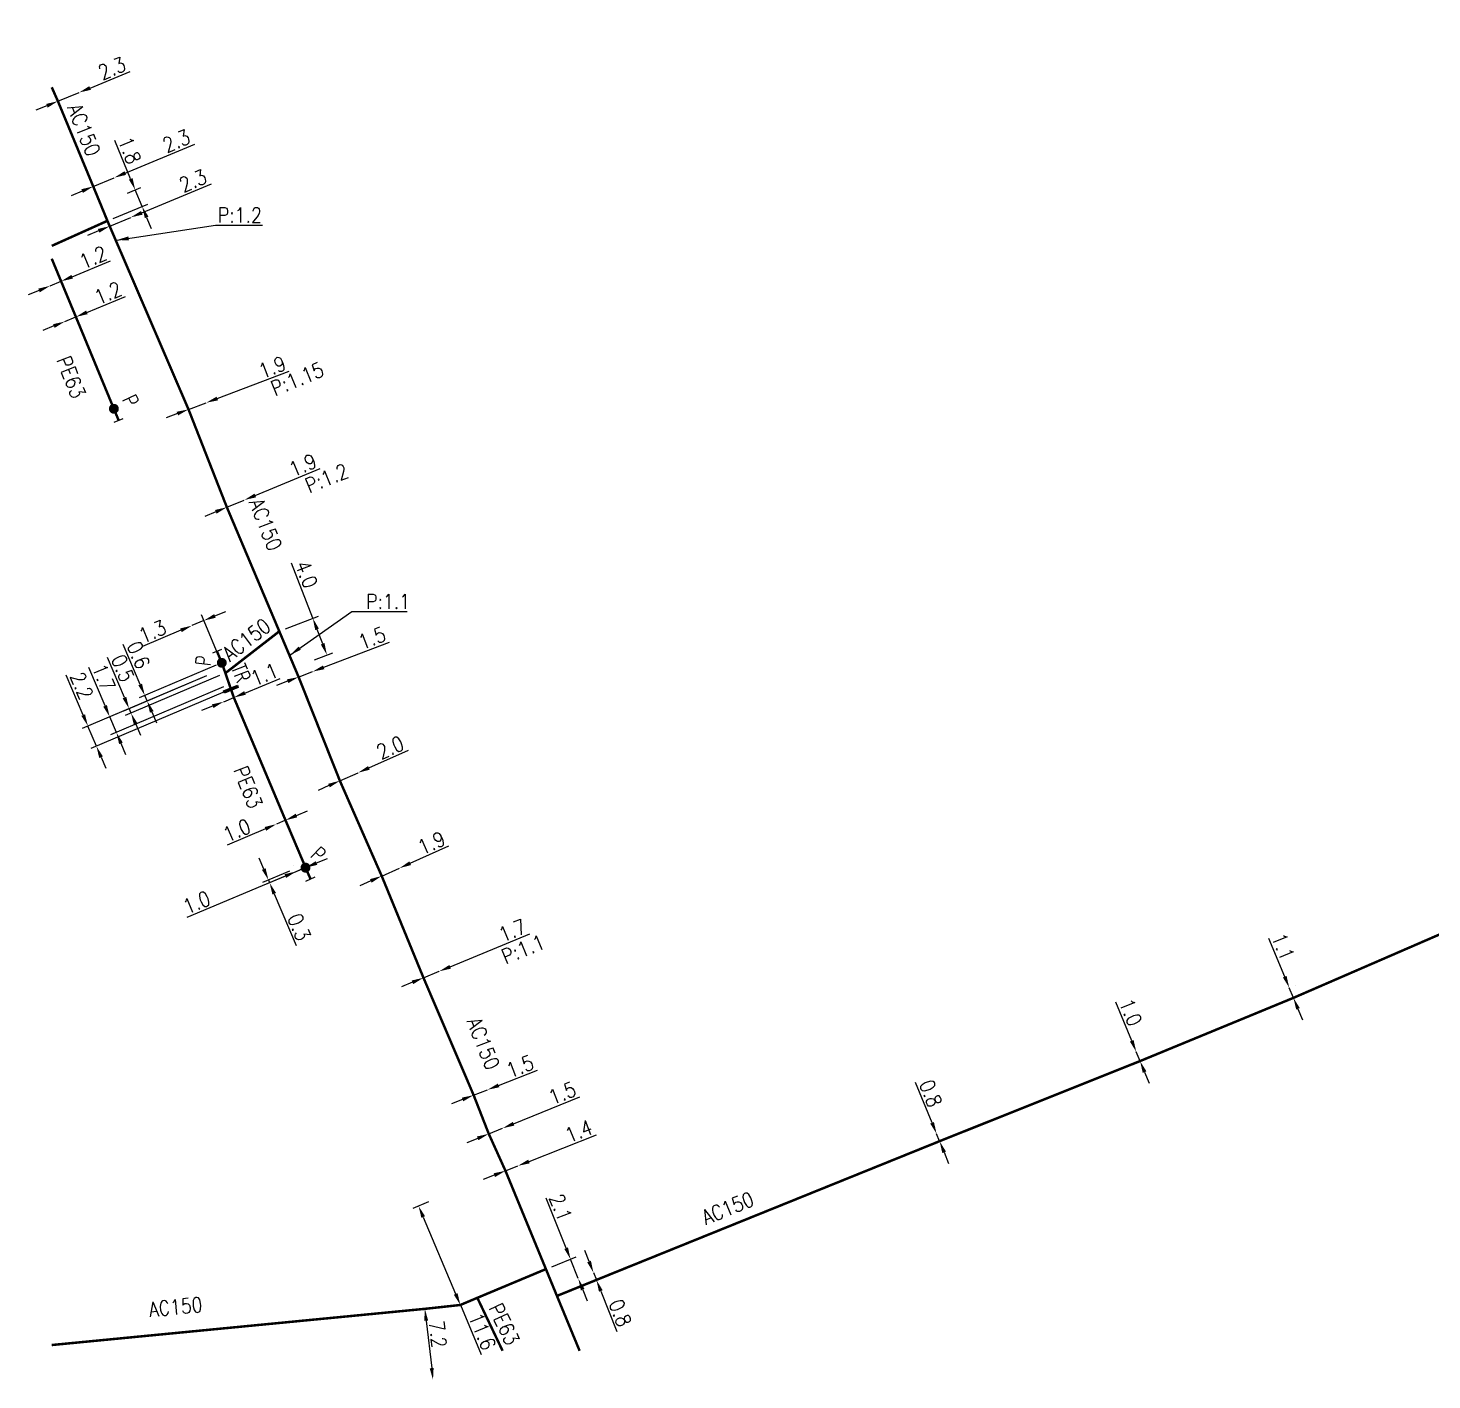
# Model space of a CAD drawing. Header units: millimetres. Extents: x 150998 to 151977, y 126997 to 128005.
# Drawn here: x 150997.6 to 151138.9, y 126997.1 to 127133.1 of the extents above; entities that cross this region are included whole.
import ezdxf
from ezdxf.enums import TextEntityAlignment as Align

# ---------------------------------------------------------------- set-up
doc = ezdxf.new("R2010")
doc.units = ezdxf.units.MM
doc.header["$PDMODE"] = 34
doc.linetypes.add('L_100_AP', pattern=[14, 10, -1.5, 1, -1.5])
doc.linetypes.add('L_100_PE', pattern=[14, 10, -1.5, 1, -1.5])
doc.layers.get('0').update_dxf_attribs({"linetype": 'CONTINUOUS'})
doc.layers.get('DEFPOINTS').update_dxf_attribs({"linetype": 'CONTINUOUS'})
for name, color, linetype in [('L_140', 3, 'CONTINUOUS'), ('L_300', 7, 'CONTINUOUS'), ('L_340', 7, 'CONTINUOUS')]:
    doc.layers.add(name, color=color, linetype=linetype)
doc.styles.add('G_ROMANS', font='ROMANS.SHX', dxfattribs={"width": 0.75})
doc.styles.get("Standard").update_dxf_attribs({"font": 'romans.shx', "width": 0.85})
doc.dimstyles.get("Standard").update_dxf_attribs({"dimtxt": 1.5, "dimasz": 1.2, "dimexe": 0.625, "dimexo": 0.625, "dimgap": 0.25, "dimtad": 1, "dimdec": 1, "dimzin": 0, "dimdsep": 46, "dimtxsty": 'Standard', "dimcen": -0.5, "dimadec": 0, "dimazin": 0, "dimtfac": 1, "dimtdec": 1, "dimtmove": 0, "dimatfit": 3, "dimfxl": 0, "dimtolj": 1, "dimtzin": 0, "dimarcsym": 0})

# ---------------------------------------------------------------- blocks, each defined once
blk = doc.blocks.new('*D253')
at = {"layer": 'DEFPOINTS', "color": 0, "linetype": 'Continuous', "transparency": 16777216}
for p in [(151037.54, 127004.22), (151038.36, 126997.07), (151038.36, 126997.07)]:
    blk.add_point(p, dxfattribs=at)
at = {"layer": 'L_140', "color": 0, "linetype": 'Continuous', "lineweight": -2, "transparency": 16777216}
blk.add_line((151037.67, 127003.03), (151038.23, 126998.26), dxfattribs=at)
at = {"layer": 'L_140', "color": 0, "linetype": 'Continuous', "transparency": 16777216}
for points in [[(151037.87, 127003.05), (151037.48, 127003.01), (151037.54, 127004.22)], [(151038.42, 126998.28), (151038.03, 126998.24), (151038.36, 126997.07)]]:
    blk.add_solid(points, dxfattribs=at)
at = {"layer": 'L_140', "color": 0, "linetype": 'Continuous', "transparency": 16777216, "insert": (151038.84, 127001.67), "char_height": 1.5, "attachment_point": 5, "rotation": 276.5904}
blk.add_mtext('\\A1;7.2', dxfattribs=at)
blk = doc.blocks.new('*D254')
at = {"layer": 'DEFPOINTS', "color": 0, "linetype": 'Continuous', "transparency": 16777216}
for p in [(151036.91, 127014.56), (151038.49, 127015.23), (151041.11, 127004.61)]:
    blk.add_point(p, dxfattribs=at)
at = {"layer": 'L_140', "color": 0, "linetype": 'Continuous', "lineweight": -2, "transparency": 16777216}
for p, q in [((151037.92, 127014.99), (151036.33, 127014.32)), ((151037.38, 127013.46), (151040.64, 127005.72)), ((151041.11, 127004.61), (151043.21, 126999.63))]:
    blk.add_line(p, q, dxfattribs=at)
at = {"layer": 'L_140', "color": 0, "linetype": 'Continuous', "transparency": 16777216}
for points in [[(151037.56, 127013.54), (151037.19, 127013.38), (151036.91, 127014.56)], [(151040.83, 127005.8), (151040.46, 127005.64), (151041.11, 127004.61)]]:
    blk.add_solid(points, dxfattribs=at)
at = {"layer": 'L_140', "color": 0, "linetype": 'Continuous', "transparency": 16777216, "insert": (151043.31, 127001.96), "char_height": 1.5, "attachment_point": 5, "rotation": 292.8712}
blk.add_mtext('\\A1;11.6', dxfattribs=at)
blk = doc.blocks.new('*D255')
at = {"layer": 'DEFPOINTS', "color": 0, "linetype": 'Continuous', "transparency": 16777216}
for p in [(151049.72, 127008.22), (151052.98, 127007.26), (151052.98, 127007.26)]:
    blk.add_point(p, dxfattribs=at)
at = {"layer": 'L_140', "color": 0, "linetype": 'Continuous', "lineweight": -2, "transparency": 16777216}
for p, q in [((151051.76, 127010.33), (151049.75, 127015.36)), ((151050.3, 127008.46), (151052.78, 127009.44)), ((151052.98, 127007.26), (151052.2, 127009.21)), ((151053.42, 127006.15), (151053.87, 127005.03))]:
    blk.add_line(p, q, dxfattribs=at)
at = {"layer": 'L_140', "color": 0, "linetype": 'Continuous', "transparency": 16777216}
for points in [[(151051.94, 127010.4), (151051.57, 127010.25), (151052.2, 127009.21)], [(151053.61, 127006.22), (151053.24, 127006.07), (151052.98, 127007.26)]]:
    blk.add_solid(points, dxfattribs=at)
at = {"layer": 'L_140', "color": 0, "linetype": 'Continuous', "transparency": 16777216, "insert": (151051.2, 127014.43), "char_height": 1.5, "attachment_point": 5, "rotation": 291.7204}
blk.add_mtext('\\A1;2.1', dxfattribs=at)
blk = doc.blocks.new('*D256')
at = {"layer": 'DEFPOINTS', "color": 0, "linetype": 'Continuous', "transparency": 16777216}
for p in [(151054.5, 127007.87), (151054.5, 127007.87), (151054.8, 127007.13)]:
    blk.add_point(p, dxfattribs=at)
at = {"layer": 'L_140', "color": 0, "linetype": 'Continuous', "lineweight": -2, "transparency": 16777216}
for p, q in [((151054.06, 127008.99), (151053.62, 127010.1)), ((151054.5, 127007.87), (151054.8, 127007.13)), ((151055.24, 127006.01), (151056.86, 127001.95))]:
    blk.add_line(p, q, dxfattribs=at)
at = {"layer": 'L_140', "color": 0, "linetype": 'Continuous', "transparency": 16777216}
for points in [[(151054.25, 127009.06), (151053.87, 127008.91), (151054.5, 127007.87)], [(151055.43, 127006.09), (151055.06, 127005.94), (151054.8, 127007.13)]]:
    blk.add_solid(points, dxfattribs=at)
at = {"layer": 'L_140', "color": 0, "linetype": 'Continuous', "transparency": 16777216, "insert": (151057.2, 127003.8), "char_height": 1.5, "attachment_point": 5, "rotation": 291.7204}
blk.add_mtext('\\A1;0.8', dxfattribs=at)
blk = doc.blocks.new('*D257')
at = {"layer": 'DEFPOINTS', "color": 0, "linetype": 'Continuous', "transparency": 16777216}
for p in [(151089.03, 127021.83), (151089.03, 127021.83), (151089.33, 127021.09)]:
    blk.add_point(p, dxfattribs=at)
at = {"layer": 'L_140', "color": 0, "linetype": 'Continuous', "lineweight": -2, "transparency": 16777216}
for p, q in [((151088.58, 127022.94), (151086.92, 127026.98)), ((151089.33, 127021.09), (151089.03, 127021.83)), ((151089.79, 127019.97), (151090.24, 127018.86))]:
    blk.add_line(p, q, dxfattribs=at)
at = {"layer": 'L_140', "color": 0, "linetype": 'Continuous', "transparency": 16777216}
for points in [[(151088.76, 127023.01), (151088.39, 127022.86), (151089.03, 127021.83)], [(151089.97, 127020.05), (151089.6, 127019.9), (151089.33, 127021.09)]]:
    blk.add_solid(points, dxfattribs=at)
at = {"layer": 'L_140', "color": 0, "linetype": 'Continuous', "transparency": 16777216, "insert": (151088.44, 127025.89), "char_height": 1.5, "attachment_point": 5, "rotation": 292.2861}
blk.add_mtext('\\A1;0.8', dxfattribs=at)
blk = doc.blocks.new('*D258')
at = {"layer": 'DEFPOINTS', "color": 0, "linetype": 'Continuous', "transparency": 16777216}
for p in [(151109.12, 127030.07), (151109.12, 127030.07), (151109.5, 127029.15)]:
    blk.add_point(p, dxfattribs=at)
at = {"layer": 'L_140', "color": 0, "linetype": 'Continuous', "lineweight": -2, "transparency": 16777216}
for p, q in [((151108.66, 127031.18), (151107.07, 127035.06)), ((151109.5, 127029.15), (151109.12, 127030.07)), ((151109.96, 127028.04), (151110.41, 127026.93))]:
    blk.add_line(p, q, dxfattribs=at)
at = {"layer": 'L_140', "color": 0, "linetype": 'Continuous', "transparency": 16777216}
for points in [[(151108.85, 127031.26), (151108.48, 127031.11), (151109.12, 127030.07)], [(151110.14, 127028.12), (151109.77, 127027.96), (151109.5, 127029.15)]]:
    blk.add_solid(points, dxfattribs=at)
at = {"layer": 'L_140', "color": 0, "linetype": 'Continuous', "transparency": 16777216, "insert": (151108.56, 127034.06), "char_height": 1.5, "attachment_point": 5, "rotation": 292.3796}
blk.add_mtext('\\A1;1.0', dxfattribs=at)
blk = doc.blocks.new('*D259')
at = {"layer": 'DEFPOINTS', "color": 0, "linetype": 'Continuous', "transparency": 16777216}
for p in [(151124.51, 127036.53), (151124.51, 127036.53), (151124.93, 127035.51)]:
    blk.add_point(p, dxfattribs=at)
at = {"layer": 'L_140', "color": 0, "linetype": 'Continuous', "lineweight": -2, "transparency": 16777216}
for p, q in [((151124.05, 127037.64), (151122.46, 127041.48)), ((151124.93, 127035.51), (151124.51, 127036.53)), ((151125.09, 127036.77), (151125.09, 127036.77)), ((151125.51, 127035.75), (151125.51, 127035.75)), ((151125.39, 127034.4), (151125.85, 127033.29))]:
    blk.add_line(p, q, dxfattribs=at)
at = {"layer": 'L_140', "color": 0, "linetype": 'Continuous', "transparency": 16777216}
for points in [[(151124.24, 127037.71), (151123.87, 127037.56), (151124.51, 127036.53)], [(151125.57, 127034.48), (151125.21, 127034.33), (151124.93, 127035.51)]]:
    blk.add_solid(points, dxfattribs=at)
at = {"layer": 'L_140', "color": 0, "linetype": 'Continuous', "transparency": 16777216, "insert": (151123.89, 127040.65), "char_height": 1.5, "attachment_point": 5, "rotation": 292.4878}
blk.add_mtext('\\A1;1.1', dxfattribs=at)
blk = doc.blocks.new('*D298')
at = {"layer": 'DEFPOINTS', "color": 0, "linetype": 'Continuous', "transparency": 16777216}
for p in [(151046.9, 127018.61), (151046.9, 127018.61), (151045.65, 127018.11)]:
    blk.add_point(p, dxfattribs=at)
at = {"layer": 'L_140', "color": 0, "linetype": 'Continuous', "lineweight": -2, "transparency": 16777216}
for p, q in [((151048.02, 127019.05), (151054.81, 127021.73)), ((151045.65, 127018.11), (151046.9, 127018.61)), ((151044.53, 127017.67), (151043.41, 127017.23))]:
    blk.add_line(p, q, dxfattribs=at)
at = {"layer": 'L_140', "color": 0, "linetype": 'Continuous', "transparency": 16777216}
for points in [[(151047.94, 127019.23), (151048.09, 127018.86), (151046.9, 127018.61)], [(151044.46, 127017.86), (151044.6, 127017.48), (151045.65, 127018.11)]]:
    blk.add_solid(points, dxfattribs=at)
at = {"layer": 'L_140', "color": 0, "linetype": 'Continuous', "transparency": 16777216, "insert": (151053.02, 127022.1), "char_height": 1.5, "attachment_point": 5, "rotation": 21.5453}
blk.add_mtext('\\A1;1.4', dxfattribs=at)
blk = doc.blocks.new('*D299')
at = {"layer": 'DEFPOINTS', "color": 0, "linetype": 'Continuous', "transparency": 16777216}
for p in [(151043.97, 127021.83), (151045.36, 127022.39), (151045.36, 127022.39)]:
    blk.add_point(p, dxfattribs=at)
at = {"layer": 'L_140', "color": 0, "linetype": 'Continuous', "lineweight": -2, "transparency": 16777216}
for p, q in [((151046.47, 127022.85), (151053.12, 127025.55)), ((151042.86, 127021.37), (151041.75, 127020.92)), ((151043.97, 127021.83), (151045.36, 127022.39))]:
    blk.add_line(p, q, dxfattribs=at)
at = {"layer": 'L_140', "color": 0, "linetype": 'Continuous', "transparency": 16777216}
for points in [[(151046.39, 127023.03), (151046.54, 127022.66), (151045.36, 127022.39)], [(151042.78, 127021.56), (151042.93, 127021.19), (151043.97, 127021.83)]]:
    blk.add_solid(points, dxfattribs=at)
at = {"layer": 'L_140', "color": 0, "linetype": 'Continuous', "transparency": 16777216, "insert": (151051.36, 127025.92), "char_height": 1.5, "attachment_point": 5, "rotation": 22.1749}
blk.add_mtext('\\A1;1.5', dxfattribs=at)
blk = doc.blocks.new('*D300')
at = {"layer": 'DEFPOINTS', "color": 0, "linetype": 'Continuous', "transparency": 16777216}
for p in [(151042.45, 127025.72), (151043.85, 127026.26), (151043.85, 127026.26)]:
    blk.add_point(p, dxfattribs=at)
at = {"layer": 'L_140', "color": 0, "linetype": 'Continuous', "lineweight": -2, "transparency": 16777216}
for p, q in [((151044.96, 127026.7), (151048.86, 127028.23)), ((151042.45, 127025.72), (151043.85, 127026.26)), ((151041.33, 127025.28), (151040.21, 127024.85))]:
    blk.add_line(p, q, dxfattribs=at)
at = {"layer": 'L_140', "color": 0, "linetype": 'Continuous', "transparency": 16777216}
for points in [[(151044.89, 127026.89), (151045.04, 127026.52), (151043.85, 127026.26)], [(151041.26, 127025.47), (151041.4, 127025.1), (151042.45, 127025.72)]]:
    blk.add_solid(points, dxfattribs=at)
at = {"layer": 'L_140', "color": 0, "linetype": 'Continuous', "transparency": 16777216, "insert": (151047.11, 127028.61), "char_height": 1.5, "attachment_point": 5, "rotation": 21.3398}
blk.add_mtext('\\A1;1.5', dxfattribs=at)
blk = doc.blocks.new('*D301')
at = {"layer": 'DEFPOINTS', "color": 0, "linetype": 'Continuous', "transparency": 16777216}
for p in [(151037.4, 127037.53), (151038.98, 127038.18), (151038.98, 127038.18)]:
    blk.add_point(p, dxfattribs=at)
at = {"layer": 'L_140', "color": 0, "linetype": 'Continuous', "lineweight": -2, "transparency": 16777216}
for p, q in [((151040.09, 127038.64), (151048.11, 127041.94)), ((151036.29, 127037.08), (151035.18, 127036.62)), ((151037.4, 127037.53), (151038.98, 127038.18))]:
    blk.add_line(p, q, dxfattribs=at)
at = {"layer": 'L_140', "color": 0, "linetype": 'Continuous', "transparency": 16777216}
for points in [[(151040.01, 127038.82), (151040.16, 127038.45), (151038.98, 127038.18)], [(151036.22, 127037.26), (151036.37, 127036.89), (151037.4, 127037.53)]]:
    blk.add_solid(points, dxfattribs=at)
at = {"layer": 'L_140', "color": 0, "linetype": 'Continuous', "transparency": 16777216, "insert": (151046.34, 127042.29), "char_height": 1.5, "attachment_point": 5, "rotation": 22.3714}
blk.add_mtext('\\A1;1.7', dxfattribs=at)
blk = doc.blocks.new('*D302')
at = {"layer": 'DEFPOINTS', "color": 0, "linetype": 'Continuous', "transparency": 16777216}
for p in [(151034.98, 127048.56), (151034.98, 127048.56), (151033.2, 127047.77)]:
    blk.add_point(p, dxfattribs=at)
at = {"layer": 'L_140', "color": 0, "linetype": 'Continuous', "lineweight": -2, "transparency": 16777216}
for p, q in [((151036.07, 127049.05), (151039.95, 127050.79)), ((151033.2, 127047.77), (151034.98, 127048.56)), ((151032.1, 127047.28), (151031, 127046.79))]:
    blk.add_line(p, q, dxfattribs=at)
at = {"layer": 'L_140', "color": 0, "linetype": 'Continuous', "transparency": 16777216}
for points in [[(151035.99, 127049.24), (151036.15, 127048.87), (151034.98, 127048.56)], [(151032.02, 127047.46), (151032.18, 127047.1), (151033.2, 127047.77)]]:
    blk.add_solid(points, dxfattribs=at)
at = {"layer": 'L_140', "color": 0, "linetype": 'Continuous', "transparency": 16777216, "insert": (151038.21, 127051.1), "char_height": 1.5, "attachment_point": 5, "rotation": 24.0648}
blk.add_mtext('\\A1;1.9', dxfattribs=at)
blk = doc.blocks.new('*D303')
at = {"layer": 'DEFPOINTS', "color": 0, "linetype": 'Continuous', "transparency": 16777216}
for p in [(151030.82, 127058.16), (151030.82, 127058.16), (151028.99, 127057.35)]:
    blk.add_point(p, dxfattribs=at)
at = {"layer": 'L_140', "color": 0, "linetype": 'Continuous', "lineweight": -2, "transparency": 16777216}
for p, q in [((151031.92, 127058.65), (151035.91, 127060.42)), ((151028.99, 127057.35), (151030.82, 127058.16)), ((151027.89, 127056.87), (151026.8, 127056.38))]:
    blk.add_line(p, q, dxfattribs=at)
at = {"layer": 'L_140', "color": 0, "linetype": 'Continuous', "transparency": 16777216}
for points in [[(151031.83, 127058.83), (151032, 127058.47), (151030.82, 127058.16)], [(151027.81, 127057.05), (151027.97, 127056.69), (151028.99, 127057.35)]]:
    blk.add_solid(points, dxfattribs=at)
at = {"layer": 'L_140', "color": 0, "linetype": 'Continuous', "transparency": 16777216, "insert": (151034.06, 127060.69), "char_height": 1.5, "attachment_point": 5, "rotation": 23.9138}
blk.add_mtext('\\A1;2.0', dxfattribs=at)
blk = doc.blocks.new('*D304')
at = {"layer": 'DEFPOINTS', "color": 0, "linetype": 'Continuous', "transparency": 16777216}
for p in [(151026.24, 127068.33), (151026.24, 127068.33), (151024.84, 127067.79)]:
    blk.add_point(p, dxfattribs=at)
at = {"layer": 'L_140', "color": 0, "linetype": 'Continuous', "lineweight": -2, "transparency": 16777216}
for p, q in [((151027.36, 127068.77), (151033.98, 127071.31)), ((151024.84, 127067.79), (151026.24, 127068.33)), ((151023.72, 127067.36), (151022.6, 127066.93))]:
    blk.add_line(p, q, dxfattribs=at)
at = {"layer": 'L_140', "color": 0, "linetype": 'Continuous', "transparency": 16777216}
for points in [[(151027.29, 127068.95), (151027.43, 127068.58), (151026.24, 127068.33)], [(151023.65, 127067.55), (151023.8, 127067.18), (151024.84, 127067.79)]]:
    blk.add_solid(points, dxfattribs=at)
at = {"layer": 'L_140', "color": 0, "linetype": 'Continuous', "transparency": 16777216, "insert": (151032.22, 127071.71), "char_height": 1.5, "attachment_point": 5, "rotation": 21.0702}
blk.add_mtext('\\A1;1.5', dxfattribs=at)
blk = doc.blocks.new('*D305')
at = {"layer": 'DEFPOINTS', "color": 0, "linetype": 'Continuous', "transparency": 16777216}
for p in [(151017.62, 127084.87), (151019.37, 127085.6), (151019.37, 127085.6)]:
    blk.add_point(p, dxfattribs=at)
at = {"layer": 'L_140', "color": 0, "linetype": 'Continuous', "lineweight": -2, "transparency": 16777216}
for p, q in [((151020.48, 127086.06), (151027, 127088.76)), ((151017.62, 127084.87), (151019.37, 127085.6)), ((151016.51, 127084.41), (151015.4, 127083.95))]:
    blk.add_line(p, q, dxfattribs=at)
at = {"layer": 'L_140', "color": 0, "linetype": 'Continuous', "transparency": 16777216}
for points in [[(151020.4, 127086.24), (151020.56, 127085.87), (151019.37, 127085.6)], [(151016.43, 127084.6), (151016.58, 127084.23), (151017.62, 127084.87)]]:
    blk.add_solid(points, dxfattribs=at)
at = {"layer": 'L_140', "color": 0, "linetype": 'Continuous', "transparency": 16777216, "insert": (151025.26, 127089.12), "char_height": 1.5, "attachment_point": 5, "rotation": 22.5215}
blk.add_mtext('\\A1;1.9', dxfattribs=at)
blk = doc.blocks.new('*D306')
at = {"layer": 'DEFPOINTS', "color": 0, "linetype": 'Continuous', "transparency": 16777216}
for p in [(151013.76, 127094.72), (151015.54, 127095.39), (151015.54, 127095.39)]:
    blk.add_point(p, dxfattribs=at)
at = {"layer": 'L_140', "color": 0, "linetype": 'Continuous', "lineweight": -2, "transparency": 16777216}
for p, q in [((151016.66, 127095.81), (151023.9, 127098.55)), ((151013.76, 127094.72), (151015.54, 127095.39)), ((151012.64, 127094.29), (151011.52, 127093.87))]:
    blk.add_line(p, q, dxfattribs=at)
at = {"layer": 'L_140', "color": 0, "linetype": 'Continuous', "transparency": 16777216}
for points in [[(151012.57, 127094.48), (151012.71, 127094.11), (151013.76, 127094.72)], [(151016.59, 127096), (151016.73, 127095.63), (151015.54, 127095.39)]]:
    blk.add_solid(points, dxfattribs=at)
at = {"layer": 'L_140', "color": 0, "linetype": 'Continuous', "transparency": 16777216, "insert": (151022.18, 127098.97), "char_height": 1.5, "attachment_point": 5, "rotation": 20.7194}
blk.add_mtext('\\A1;1.9', dxfattribs=at)
blk = doc.blocks.new('*D307')
at = {"layer": 'DEFPOINTS', "color": 0, "linetype": 'Continuous', "transparency": 16777216}
for p in [(151002.75, 127126.6), (151002.75, 127126.6), (151000.62, 127125.73)]:
    blk.add_point(p, dxfattribs=at)
at = {"layer": 'L_140', "color": 0, "linetype": 'Continuous', "lineweight": -2, "transparency": 16777216}
for p, q in [((151003.86, 127127.05), (151007.9, 127128.71)), ((151000.62, 127125.73), (151002.75, 127126.6)), ((150999.51, 127125.27), (150998.4, 127124.81))]:
    blk.add_line(p, q, dxfattribs=at)
at = {"layer": 'L_140', "color": 0, "linetype": 'Continuous', "transparency": 16777216}
for points in [[(151003.78, 127127.24), (151003.94, 127126.87), (151002.75, 127126.6)], [(150999.44, 127125.45), (150999.59, 127125.08), (151000.62, 127125.73)]]:
    blk.add_solid(points, dxfattribs=at)
at = {"layer": 'L_140', "color": 0, "linetype": 'Continuous', "transparency": 16777216, "insert": (151006.06, 127129.04), "char_height": 1.5, "attachment_point": 5, "rotation": 22.3149}
blk.add_mtext('\\A1;2.3', dxfattribs=at)
blk = doc.blocks.new('*D308')
at = {"layer": 'DEFPOINTS', "color": 0, "linetype": 'Continuous', "transparency": 16777216}
for p in [(151007.04, 127116.24), (151008.4, 127116.8), (151005.6, 127113.69)]:
    blk.add_point(p, dxfattribs=at)
at = {"layer": 'L_140', "color": 0, "linetype": 'Continuous', "lineweight": -2, "transparency": 16777216}
for p, q in [((151007.94, 127117.91), (151006.34, 127121.78)), ((151007.61, 127116.48), (151008.98, 127117.04)), ((151009.09, 127115.14), (151008.4, 127116.8)), ((151006.18, 127113.93), (151009.67, 127115.38)), ((151009.55, 127114.03), (151010.01, 127112.93))]:
    blk.add_line(p, q, dxfattribs=at)
at = {"layer": 'L_140', "color": 0, "linetype": 'Continuous', "transparency": 16777216}
for points in [[(151008.13, 127117.99), (151007.76, 127117.84), (151008.4, 127116.8)], [(151009.74, 127114.11), (151009.37, 127113.96), (151009.09, 127115.14)]]:
    blk.add_solid(points, dxfattribs=at)
at = {"layer": 'L_140', "color": 0, "linetype": 'Continuous', "transparency": 16777216, "insert": (151007.84, 127120.78), "char_height": 1.5, "attachment_point": 5, "rotation": 292.5229}
blk.add_mtext('\\A1;1.8', dxfattribs=at)
blk = doc.blocks.new('*D309')
at = {"layer": 'DEFPOINTS', "color": 0, "linetype": 'Continuous', "transparency": 16777216}
for p in [(151006.29, 127118.03), (151006.29, 127118.03), (151004.92, 127115.35)]:
    blk.add_point(p, dxfattribs=at)
at = {"layer": 'L_140', "color": 0, "linetype": 'Continuous', "lineweight": -2, "transparency": 16777216}
for p, q in [((151007.4, 127118.5), (151014.39, 127121.42)), ((151004.67, 127115.93), (151003.92, 127117.72)), ((151004.17, 127117.15), (151006.29, 127118.03)), ((151003.06, 127116.68), (151001.95, 127116.22))]:
    blk.add_line(p, q, dxfattribs=at)
at = {"layer": 'L_140', "color": 0, "linetype": 'Continuous', "transparency": 16777216}
for points in [[(151007.32, 127118.68), (151007.47, 127118.31), (151006.29, 127118.03)], [(151002.98, 127116.87), (151003.14, 127116.5), (151004.17, 127117.15)]]:
    blk.add_solid(points, dxfattribs=at)
at = {"layer": 'L_140', "color": 0, "linetype": 'Continuous', "transparency": 16777216, "insert": (151012.54, 127121.73), "char_height": 1.5, "attachment_point": 5, "rotation": 22.6648}
blk.add_mtext('\\A1;2.3', dxfattribs=at)
blk = doc.blocks.new('*D310')
at = {"layer": 'DEFPOINTS', "color": 0, "linetype": 'Continuous', "transparency": 16777216}
for p in [(151005.83, 127113.15), (151007.95, 127114.04), (151007.95, 127114.04)]:
    blk.add_point(p, dxfattribs=at)
at = {"layer": 'L_140', "color": 0, "linetype": 'Continuous', "lineweight": -2, "transparency": 16777216}
for p, q in [((151009.06, 127114.5), (151016.06, 127117.42)), ((151005.83, 127113.15), (151007.95, 127114.04)), ((151004.72, 127112.69), (151003.61, 127112.22))]:
    blk.add_line(p, q, dxfattribs=at)
at = {"layer": 'L_140', "color": 0, "linetype": 'Continuous', "transparency": 16777216}
for points in [[(151008.98, 127114.68), (151009.14, 127114.31), (151007.95, 127114.04)], [(151004.64, 127112.87), (151004.8, 127112.5), (151005.83, 127113.15)]]:
    blk.add_solid(points, dxfattribs=at)
at = {"layer": 'L_140', "color": 0, "linetype": 'Continuous', "transparency": 16777216, "insert": (151014.21, 127117.73), "char_height": 1.5, "attachment_point": 5, "rotation": 22.6648}
blk.add_mtext('\\A1;2.3', dxfattribs=at)
blk = doc.blocks.new('*D311')
at = {"layer": 'DEFPOINTS', "color": 0, "linetype": 'Continuous', "transparency": 16777216}
for p in [(151001.32, 127103.56), (151001.32, 127103.56), (151002.43, 127104.02)]:
    blk.add_point(p, dxfattribs=at)
at = {"layer": 'L_140', "color": 0, "linetype": 'Continuous', "lineweight": -2, "transparency": 16777216}
for p, q in [((151003.54, 127104.48), (151007.41, 127106.08)), ((151001.32, 127103.56), (151002.43, 127104.02)), ((151000.21, 127103.11), (150999.1, 127102.65))]:
    blk.add_line(p, q, dxfattribs=at)
at = {"layer": 'L_140', "color": 0, "linetype": 'Continuous', "transparency": 16777216}
for points in [[(151003.46, 127104.67), (151003.61, 127104.3), (151002.43, 127104.02)], [(151000.13, 127103.29), (151000.29, 127102.92), (151001.32, 127103.56)]]:
    blk.add_solid(points, dxfattribs=at)
at = {"layer": 'L_140', "color": 0, "linetype": 'Continuous', "transparency": 16777216, "insert": (151005.65, 127106.43), "char_height": 1.5, "attachment_point": 5, "rotation": 22.4545}
blk.add_mtext('\\A1;1.2', dxfattribs=at)
blk = doc.blocks.new('*D312')
at = {"layer": 'DEFPOINTS', "color": 0, "linetype": 'Continuous', "transparency": 16777216}
for p in [(151000.94, 127107.61), (150999.84, 127107.15), (150999.84, 127107.15)]:
    blk.add_point(p, dxfattribs=at)
at = {"layer": 'L_140', "color": 0, "linetype": 'Continuous', "lineweight": -2, "transparency": 16777216}
for p, q in [((151002.05, 127108.07), (151005.92, 127109.67)), ((150999.84, 127107.15), (151000.94, 127107.61)), ((150998.73, 127106.69), (150997.62, 127106.23))]:
    blk.add_line(p, q, dxfattribs=at)
at = {"layer": 'L_140', "color": 0, "linetype": 'Continuous', "transparency": 16777216}
for points in [[(151001.98, 127108.25), (151002.13, 127107.88), (151000.94, 127107.61)], [(150998.65, 127106.87), (150998.8, 127106.5), (150999.84, 127107.15)]]:
    blk.add_solid(points, dxfattribs=at)
at = {"layer": 'L_140', "color": 0, "linetype": 'Continuous', "transparency": 16777216, "insert": (151004.16, 127110.02), "char_height": 1.5, "attachment_point": 5, "rotation": 22.5436}
blk.add_mtext('\\A1;1.2', dxfattribs=at)
blk = doc.blocks.new('*D313')
at = {"layer": 'DEFPOINTS', "color": 0, "linetype": 'Continuous', "transparency": 16777216}
for p in [(151016.14, 127068.16), (151017.47, 127068.18), (151007.78, 127064.61)]:
    blk.add_point(p, dxfattribs=at)
at = {"layer": 'L_140', "color": 0, "linetype": 'Continuous', "lineweight": -2, "transparency": 16777216}
for p, q in [((151007.32, 127065.72), (151005.61, 127069.74)), ((151015.57, 127067.91), (151007.21, 127064.37)), ((151016.89, 127067.93), (151007.4, 127063.91)), ((151007.98, 127064.16), (151007.78, 127064.61)), ((151008.45, 127063.05), (151008.92, 127061.95))]:
    blk.add_line(p, q, dxfattribs=at)
at = {"layer": 'L_140', "color": 0, "linetype": 'Continuous', "transparency": 16777216}
for points in [[(151007.5, 127065.8), (151007.13, 127065.64), (151007.78, 127064.61)], [(151008.63, 127063.13), (151008.26, 127062.97), (151007.98, 127064.16)]]:
    blk.add_solid(points, dxfattribs=at)
at = {"layer": 'L_140', "color": 0, "linetype": 'Continuous', "transparency": 16777216, "insert": (151007.15, 127068.67), "char_height": 1.5, "attachment_point": 5, "rotation": 292.9633}
blk.add_mtext('\\A1;0.5', dxfattribs=at)
blk = doc.blocks.new('*D314')
at = {"layer": 'DEFPOINTS', "color": 0, "linetype": 'Continuous', "transparency": 16777216}
for p in [(151016.14, 127068.16), (151017.87, 127067.04), (151005.83, 127063.79)]:
    blk.add_point(p, dxfattribs=at)
at = {"layer": 'L_140', "color": 0, "linetype": 'Continuous', "lineweight": -2, "transparency": 16777216}
for p, q in [((151005.37, 127064.89), (151003.73, 127068.75)), ((151015.57, 127067.91), (151005.26, 127063.54)), ((151017.29, 127066.8), (151005.92, 127061.98)), ((151006.5, 127062.22), (151005.83, 127063.79)), ((151006.96, 127061.12), (151007.43, 127060.01))]:
    blk.add_line(p, q, dxfattribs=at)
at = {"layer": 'L_140', "color": 0, "linetype": 'Continuous', "transparency": 16777216}
for points in [[(151005.55, 127064.97), (151005.18, 127064.81), (151005.83, 127063.79)], [(151007.15, 127061.2), (151006.78, 127061.04), (151006.5, 127062.22)]]:
    blk.add_solid(points, dxfattribs=at)
at = {"layer": 'L_140', "color": 0, "linetype": 'Continuous', "transparency": 16777216, "insert": (151005.23, 127067.76), "char_height": 1.5, "attachment_point": 5, "rotation": 292.9633}
blk.add_mtext('\\A1;1.7', dxfattribs=at)
blk = doc.blocks.new('*D315')
at = {"layer": 'DEFPOINTS', "color": 0, "linetype": 'Continuous', "transparency": 16777216}
for p in [(151016.14, 127068.16), (151018.03, 127066.57), (151003.64, 127062.86)]:
    blk.add_point(p, dxfattribs=at)
at = {"layer": 'L_340', "color": 0, "linetype": 'Continuous', "lineweight": -2, "transparency": 16777216}
for p, q in [((151003.17, 127063.96), (151001.46, 127067.99)), ((151015.57, 127067.91), (151003.06, 127062.61)), ((151017.46, 127066.32), (151003.92, 127060.59)), ((151004.49, 127060.83), (151003.64, 127062.86)), ((151004.96, 127059.73), (151005.43, 127058.62))]:
    blk.add_line(p, q, dxfattribs=at)
at = {"layer": 'L_340', "color": 0, "linetype": 'Continuous', "transparency": 16777216}
for points in [[(151003.35, 127064.04), (151002.98, 127063.88), (151003.64, 127062.86)], [(151005.15, 127059.8), (151004.78, 127059.65), (151004.49, 127060.83)]]:
    blk.add_solid(points, dxfattribs=at)
at = {"layer": 'L_340', "color": 0, "linetype": 'Continuous', "transparency": 16777216, "insert": (151003, 127066.92), "char_height": 1.5, "attachment_point": 5, "rotation": 292.9633}
blk.add_mtext('\\A1;2.2', dxfattribs=at)
blk = doc.blocks.new('*D316')
at = {"layer": 'DEFPOINTS', "color": 0, "linetype": 'Continuous', "transparency": 16777216}
for p in [(151016.14, 127068.16), (151017.11, 127069.22), (151009.6, 127065.38)]:
    blk.add_point(p, dxfattribs=at)
at = {"layer": 'L_300', "color": 0, "linetype": 'Continuous', "lineweight": -2, "transparency": 16777216}
for p, q in [((151008.89, 127067.04), (151007.19, 127071.07)), ((151016.53, 127068.97), (151008.79, 127065.69)), ((151015.57, 127067.91), (151009.02, 127065.14)), ((151009.6, 127065.38), (151009.36, 127065.94)), ((151010.07, 127064.28), (151010.53, 127063.17))]:
    blk.add_line(p, q, dxfattribs=at)
at = {"layer": 'L_300', "color": 0, "linetype": 'Continuous', "transparency": 16777216}
for points in [[(151009.08, 127067.12), (151008.71, 127066.96), (151009.36, 127065.94)], [(151010.25, 127064.36), (151009.88, 127064.2), (151009.6, 127065.38)]]:
    blk.add_solid(points, dxfattribs=at)
at = {"layer": 'L_300', "color": 0, "linetype": 'Continuous', "transparency": 16777216, "insert": (151008.73, 127070), "char_height": 1.5, "attachment_point": 5, "rotation": 292.9633}
blk.add_mtext('\\A1;0.6', dxfattribs=at)
blk = doc.blocks.new('*D317')
at = {"layer": 'DEFPOINTS', "color": 0, "linetype": 'Continuous', "transparency": 16777216}
for p in [(151022.95, 127072.43), (151025.84, 127069.3), (151027.69, 127070.01)]:
    blk.add_point(p, dxfattribs=at)
at = {"layer": 'L_140', "color": 0, "linetype": 'Continuous', "lineweight": -2, "transparency": 16777216}
for p, q in [((151026.27, 127073.7), (151024.13, 127079.24)), ((151023.53, 127072.65), (151026.85, 127073.93)), ((151027.26, 127071.13), (151026.7, 127072.58)), ((151026.42, 127069.53), (151028.27, 127070.24))]:
    blk.add_line(p, q, dxfattribs=at)
at = {"layer": 'L_140', "color": 0, "linetype": 'Continuous', "transparency": 16777216}
for points in [[(151026.88, 127072.66), (151026.51, 127072.51), (151026.27, 127073.7)], [(151027.44, 127071.21), (151027.07, 127071.06), (151027.69, 127070.01)]]:
    blk.add_solid(points, dxfattribs=at)
at = {"layer": 'L_140', "color": 0, "linetype": 'Continuous', "transparency": 16777216, "insert": (151025.64, 127078.12), "char_height": 1.5, "attachment_point": 5, "rotation": 291.0702}
blk.add_mtext('\\A1;4.0', dxfattribs=at)
blk = doc.blocks.new('*D318')
at = {"layer": 'DEFPOINTS', "color": 0, "linetype": 'Continuous', "transparency": 16777216}
for p in [(151014.11, 127072.96), (151014.11, 127072.96), (151017.11, 127069.22)]:
    blk.add_point(p, dxfattribs=at)
at = {"layer": 'L_300', "color": 0, "linetype": 'Continuous', "lineweight": -2, "transparency": 16777216}
for p, q in [((151016.86, 127069.79), (151015.07, 127074.04)), ((151016.41, 127073.94), (151017.52, 127074.4)), ((151013, 127072.49), (151009.14, 127070.86)), ((151015.31, 127073.47), (151014.11, 127072.96))]:
    blk.add_line(p, q, dxfattribs=at)
at = {"layer": 'L_300', "color": 0, "linetype": 'Continuous', "transparency": 16777216}
for points in [[(151016.34, 127074.12), (151016.49, 127073.75), (151015.31, 127073.47)], [(151012.92, 127072.68), (151013.08, 127072.31), (151014.11, 127072.96)]]:
    blk.add_solid(points, dxfattribs=at)
at = {"layer": 'L_300', "color": 0, "linetype": 'Continuous', "transparency": 16777216, "insert": (151010.13, 127072.37), "char_height": 1.5, "attachment_point": 5, "rotation": 22.9048}
blk.add_mtext('\\A1;1.3', dxfattribs=at)
blk = doc.blocks.new('*D319')
at = {"layer": 'DEFPOINTS', "color": 0, "linetype": 'Continuous', "transparency": 16777216}
for p in [(151017.3, 127065.31), (151017.3, 127065.31), (151018.32, 127065.73)]:
    blk.add_point(p, dxfattribs=at)
at = {"layer": 'L_140', "color": 0, "linetype": 'Continuous', "lineweight": -2, "transparency": 16777216}
for p, q in [((151019.43, 127066.18), (151022.97, 127067.63)), ((151017.3, 127065.31), (151018.32, 127065.73)), ((151016.19, 127064.86), (151015.08, 127064.41))]:
    blk.add_line(p, q, dxfattribs=at)
at = {"layer": 'L_140', "color": 0, "linetype": 'Continuous', "transparency": 16777216}
for points in [[(151016.12, 127065.04), (151016.27, 127064.67), (151017.3, 127065.31)], [(151019.36, 127066.37), (151019.51, 127066), (151018.32, 127065.73)]]:
    blk.add_solid(points, dxfattribs=at)
at = {"layer": 'L_140', "color": 0, "linetype": 'Continuous', "transparency": 16777216, "insert": (151021.38, 127068.06), "char_height": 1.5, "attachment_point": 5, "rotation": 22.2213}
blk.add_mtext('\\A1;1.1', dxfattribs=at)
blk = doc.blocks.new('*D320')
at = {"layer": 'DEFPOINTS', "color": 0, "linetype": 'Continuous', "transparency": 16777216}
for p in [(151022.6, 127052.99), (151022.6, 127052.99), (151023.52, 127053.38)]:
    blk.add_point(p, dxfattribs=at)
at = {"layer": 'L_140', "color": 0, "linetype": 'Continuous', "lineweight": -2, "transparency": 16777216}
for p, q in [((151024.62, 127053.85), (151025.72, 127054.32)), ((151021.5, 127052.51), (151017.65, 127050.86)), ((151023.52, 127053.38), (151022.6, 127052.99))]:
    blk.add_line(p, q, dxfattribs=at)
at = {"layer": 'L_140', "color": 0, "linetype": 'Continuous', "transparency": 16777216}
for points in [[(151024.54, 127054.04), (151024.7, 127053.67), (151023.52, 127053.38)], [(151021.42, 127052.7), (151021.58, 127052.33), (151022.6, 127052.99)]]:
    blk.add_solid(points, dxfattribs=at)
at = {"layer": 'L_140', "color": 0, "linetype": 'Continuous', "transparency": 16777216, "insert": (151018.63, 127052.37), "char_height": 1.5, "attachment_point": 5, "rotation": 23.1969}
blk.add_mtext('\\A1;1.0', dxfattribs=at)
blk = doc.blocks.new('*D321')
at = {"layer": 'DEFPOINTS', "color": 0, "linetype": 'Continuous', "transparency": 16777216}
for p in [(151024.49, 127048.5), (151025.54, 127048.62), (151021.8, 127047.37)]:
    blk.add_point(p, dxfattribs=at)
at = {"layer": 'L_300', "color": 0, "linetype": 'Continuous', "lineweight": -2, "transparency": 16777216}
for p, q in [((151021.33, 127048.47), (151020.87, 127049.58)), ((151023.91, 127048.26), (151021.22, 127047.12)), ((151024.96, 127048.37), (151021.34, 127046.85)), ((151021.8, 127047.37), (151021.92, 127047.09)), ((151022.38, 127045.98), (151024.58, 127040.77))]:
    blk.add_line(p, q, dxfattribs=at)
at = {"layer": 'L_300', "color": 0, "linetype": 'Continuous', "transparency": 16777216}
for points in [[(151021.52, 127048.55), (151021.15, 127048.39), (151021.8, 127047.37)], [(151022.57, 127046.06), (151022.2, 127045.91), (151021.92, 127047.09)]]:
    blk.add_solid(points, dxfattribs=at)
at = {"layer": 'L_300', "color": 0, "linetype": 'Continuous', "transparency": 16777216, "insert": (151024.89, 127042.62), "char_height": 1.5, "attachment_point": 5, "rotation": 292.8575}
blk.add_mtext('\\A1;0.3', dxfattribs=at)
blk = doc.blocks.new('*D322')
at = {"layer": 'DEFPOINTS', "color": 0, "linetype": 'Continuous', "transparency": 16777216}
for p in [(151024.61, 127048.23), (151024.61, 127048.22), (151025.53, 127048.61)]:
    blk.add_point(p, dxfattribs=at)
at = {"layer": 'L_300', "color": 0, "linetype": 'Continuous', "lineweight": -2, "transparency": 16777216}
for p, q in [((151026.64, 127049.08), (151027.74, 127049.54)), ((151024.37, 127048.8), (151024.36, 127048.8)), ((151025.53, 127048.61), (151024.61, 127048.23)), ((151023.5, 127047.76), (151013.59, 127043.61))]:
    blk.add_line(p, q, dxfattribs=at)
at = {"layer": 'L_300', "color": 0, "linetype": 'Continuous', "transparency": 16777216}
for points in [[(151023.42, 127047.95), (151023.58, 127047.58), (151024.61, 127048.23)], [(151026.56, 127049.26), (151026.72, 127048.89), (151025.53, 127048.61)]]:
    blk.add_solid(points, dxfattribs=at)
at = {"layer": 'L_300', "color": 0, "linetype": 'Continuous', "transparency": 16777216, "insert": (151014.58, 127045.11), "char_height": 1.5, "attachment_point": 5, "rotation": 22.7544}
blk.add_mtext('\\A1;1.0', dxfattribs=at)
blk = doc.blocks.new('L_340_19')
at = {"linetype": 'Continuous'}
blk.add_hatch(color=0, dxfattribs=at).paths.add_polyline_path([(0.125, 0.75), (-0.125, 0.75), (-0.125, -0.75), (0.125, -0.75)])
at = {"color": 0, "linetype": 'Continuous'}
blk.add_lwpolyline([(-0.125, 0.75), (0.125, 0.75), (0.125, -0.75), (-0.125, -0.75)], close=True, dxfattribs=at)
at = {"color": 0, "linetype": 'Continuous', "width": 0.75}
for tag, height, flags, p in [('TR', 1.5, 8, (0, 3)), ('DEF_LEG', 1.2, 3, (0, -5)), ('DEF_COUP', 1.2, 3, (0, -7.5)), ('DEF_TYPE', 1.2, 3, (0, -10))]:
    blk.add_attdef(tag, text='', height=height, dxfattribs=dict(at, flags=flags)).set_placement(p, align=Align.MIDDLE)
blk = doc.blocks.new('L_340_07')
at = {"color": 0, "linetype": 'Continuous', "const_width": 0.25, "flags": 128}
blk.add_lwpolyline([(0, 0), (1.25, 0)], dxfattribs=at)
at = {"color": 0, "linetype": 'Continuous', "flags": 128}
blk.add_lwpolyline([(1.25, -0.5), (1.25, 0.5)], dxfattribs=at)
at = {"color": 0, "linetype": 'Continuous', "style": 'G_ROMANS', "width": 0.75, "flags": 3}
for tag, p in [('DEF_LEG', (0.72, -3.47)), ('DEF_COUP', (0.72, -5.97)), ('DEF_TYPE', (0.72, -8.47))]:
    blk.add_attdef(tag, text='', height=1.2, dxfattribs=at).set_placement(p, align=Align.MIDDLE)
blk = doc.blocks.new('L_300_12')
at = {"color": 0, "linetype": 'Continuous', "const_width": 0.497, "flags": 128}
blk.add_lwpolyline([(-0.25, 0, 1), (0.25, 0, 1)], format="xyb", close=True, dxfattribs=at)
at = {"color": 0, "linetype": 'Continuous', "style": 'G_ROMANS', "width": 0.75}
blk.add_text('P', height=1.5, dxfattribs=at).set_placement((0, 1.85), align=Align.MIDDLE)
at = {"color": 0, "linetype": 'Continuous', "style": 'G_ROMANS', "width": 0.75, "flags": 3}
for tag, p in [('DEF_LEG', (0, -5)), ('DEF_COUP', (0, -7.5)), ('DEF_TYPE', (0, -10))]:
    blk.add_attdef(tag, text='', height=1.2, dxfattribs=at).set_placement(p, align=Align.MIDDLE)

msp = doc.modelspace()

# ---------------------------------------------------------------- linework, layer by layer
at = {"layer": 'L_140', "linetype": 'L_100_AP', "flags": 128}
for points in [[(151000, 127502.39, 0.25, 0.25, 0), (151001.58, 127499.38, 0.25, 0.25, 0), (151008.96, 127485.73, 0.25, 0.25, 0), (151023.99, 127457.64, 0.25, 0.25, 0), (151036.43, 127434.37, 0.25, 0.25, 0), (151039.86, 127427.93, 0.25, 0.25, 0), (151049.31, 127410.19, 0.25, 0.25, 0), (151055.28, 127400.09, 0.25, 0.25, 0), (151074.53, 127362.59, 0.25, 0.25, 0), (151076.37, 127359.24, 0.25, 0.25, 0), (151080.34, 127352.52, 0.25, 0.25, 0), (151099.94, 127316.01, 0.25, 0.25, 0), (151104.45, 127307.74, 0.25, 0.25, 0), (151105.36, 127306.06, 0.25, 0.25, 0), (151113.89, 127289.92, 0.25, 0.25, 0), (151126.93, 127265.66, 0.25, 0.25, 0), (151126.93, 127265.66, 0.25, 0.25, 0), (151134.83, 127250.99, 0.25, 0.25, 0), (151153.95, 127215.24, 0.25, 0.25, 0), (151220.56, 127090.75, 0.25, 0.25, 0), (151220.56, 127090.75, 0.25, 0.25, 0), (151222.34, 127087.39, 0.25, 0.25, 0), (151221.22, 127083.87, 0.25, 0.25, 0), (151218.39, 127082.43, 0.25, 0.25, 0), (151217.52, 127081.99, 0.25, 0.25, 0), (151212.15, 127079.27, 0.25, 0.25, 0), (151205.66, 127075.83, 0.25, 0.25, 0), (151173.09, 127058.52, 0.25, 0.25, 0), (151164.92, 127054.37, 0.25, 0.25, 0), (151144.45, 127043.98, 0.25, 0.25, 0), (151124.93, 127035.51, 0.25, 0.25, 0), (151109.5, 127029.15, 0.25, 0.25, 0), (151089.33, 127021.09, 0.25, 0.25, 0), (151054.8, 127007.13, 0.25, 0.25, 0), (151050.83, 127005.52, 0, 0, 0)], [(151000, 127127.13, 0.25, 0.25, 0), (151000.62, 127125.73, 0.25, 0.25, 0), (151004.92, 127115.35, 0.25, 0.25, 0), (151005.6, 127113.69, 0.25, 0.25, 0), (151005.83, 127113.15, 0.25, 0.25, 0), (151013.76, 127094.72, 0.25, 0.25, 0), (151017.62, 127084.87, 0.25, 0.25, 0), (151024.84, 127067.79, 0.25, 0.25, 0), (151028.99, 127057.35, 0.25, 0.25, 0), (151033.2, 127047.77, 0.25, 0.25, 0), (151037.4, 127037.53, 0.25, 0.25, 0), (151042.45, 127025.72, 0.25, 0.25, 0), (151043.97, 127021.83, 0.25, 0.25, 0), (151045.65, 127018.11, 0.25, 0.25, 0), (151049.72, 127008.22, 0.25, 0.25, 0), (151050.83, 127005.52, 0.25, 0.25, 0), (151053.11, 127000, 0, 0, 0)], [(151049.72, 127008.22, 0.25, 0.25, 0), (151042.82, 127005.33, 0.25, 0.25, 0), (151041.11, 127004.61, 0.25, 0.25, 0), (151037.54, 127004.22, 0.25, 0.25, 0), (151000, 127000.58, 0, 0, 0)]]:
    msp.add_lwpolyline(points, format="xyseb", dxfattribs=at)
at = {"layer": 'L_140', "linetype": 'L_100_PE', "const_width": 0.25, "flags": 128}
for points in [[(151000, 127111.17), (151005.6, 127113.69)], [(151000, 127109.88), (151000.94, 127107.61), (151002.43, 127104.02), (151006.25, 127094.78)], [(151025.54, 127048.62), (151023.52, 127053.38), (151018.32, 127065.73), (151018.03, 127066.57)], [(151045.36, 127000), (151042.82, 127005.33)]]:
    msp.add_lwpolyline(points, dxfattribs=at)
at = {"layer": 'L_140', "linetype": 'L_100_AP', "const_width": 0.25, "flags": 128}
for points in [[(151017.47, 127068.18), (151022.95, 127072.43)], [(151018.03, 127066.57), (151017.11, 127069.22), (151017.11, 127069.22)]]:
    msp.add_lwpolyline(points, dxfattribs=at)

# ---------------------------------------------------------------- block references
at = {"layer": 'L_300', "linetype": 'Continuous'}
for p, rotation in [((151006.25, 127094.78), 295.3647324234866), ((151017.11, 127069.22), 83.28895183494475), ((151025.53, 127048.61), 315.77475453938)]:
    msp.add_blockref('L_300_12', p, dxfattribs=dict(at, rotation=rotation))
at = {"layer": 'L_340', "linetype": 'Continuous'}
for p, rotation in [((151006.25, 127094.78), 292.4544757628512), ((151017.11, 127069.22), 112.9048211523319), ((151025.53, 127048.61), 293.9733450541186)]:
    msp.add_blockref('L_340_07', p, dxfattribs=dict(at, rotation=rotation))
ref = msp.add_blockref('L_340_19', (151018.03, 127066.57), dxfattribs=dict(at, rotation=292.2212666466362))
ref.add_attrib('TR', 'TR', dxfattribs={"layer": '0', "color": 0, "linetype": 'Continuous', "height": 1.5, "rotation": 292.2213, "width": 0.75, "flags": 8}).set_placement((151019.03, 127068.18), align=Align.MIDDLE)

# ---------------------------------------------------------------- texts
at = {"layer": 'L_140', "linetype": 'Continuous', "width": 0.85}
for s, rotation, p in [('AC150', 291.8938, (151001.54, 127125.06)), ('PE63', 291.8938, (151000.44, 127099.7)), ('AC150', 291.8938, (151019.82, 127085.36)), ('AC150', 37.7054, (151017.91, 127069.3)), ('PE63', 291.8938, (151018.24, 127058.44)), ('AC150', 291.8938, (151041.73, 127033.14))]:
    msp.add_text(s, height=1.5, rotation=rotation, dxfattribs=at).set_placement(p)
for s, rotation, p in [('AC150', 22.0069, (151068.02, 127014.35)), ('AC150', 5.5431, (151012.46, 127004.41)), ('PE63', 295.5272, (151045.52, 127002.67))]:
    msp.add_text(s, height=1.5, rotation=rotation, dxfattribs=at).set_placement(p, align=Align.MIDDLE)
at = {"layer": 'L_140', "linetype": 'Continuous', "char_height": 1.5, "attachment_point": 7}
for s, insert in [('P:1.2', (151016.71, 127113.52)), ('P:1.1', (151031.63, 127074.64))]:
    msp.add_mtext(s, dxfattribs=dict(at, insert=insert))
at = {"layer": 'L_140', "linetype": 'Continuous', "char_height": 1.5, "attachment_point": 7, "rotation": 22.3714}
for s, insert in [('P:1.15', (151022.43, 127096.04)), ('P:1.2', (151025.9, 127086.26)), ('P:1.1', (151045.66, 127038.87))]:
    msp.add_mtext(s, dxfattribs=dict(at, insert=insert))

# ---------------------------------------------------------------- dimensions: what is measured, and where the dimension line sits
at = {"layer": 'L_140', "linetype": 'Continuous'}
for base, p1, p2, angle, picture, middle in [((151002.75, 127126.6), (151000.62, 127125.73), (151002.75, 127126.6), 202.3149, '*D307', (151006.44, 127128.11)), ((151006.29, 127118.03), (151004.92, 127115.35), (151006.29, 127118.03), 202.6648, '*D309', (151012.93, 127120.81)), ((151008.4, 127116.8), (151005.6, 127113.69), (151007.04, 127116.24), 292.5229, '*D308', (151006.91, 127120.4)), ((151007.95, 127114.04), (151005.83, 127113.15), (151007.95, 127114.04), 202.6648, '*D310', (151014.59, 127116.81)), ((150999.84, 127107.15), (151000.94, 127107.61), (150999.84, 127107.15), 22.5436, '*D312', (151004.54, 127109.1)), ((151001.32, 127103.56), (151002.43, 127104.02), (151001.32, 127103.56), 22.4545, '*D311', (151006.03, 127105.51)), ((151015.54, 127095.39), (151013.76, 127094.72), (151015.54, 127095.39), 200.7194, '*D306', (151022.53, 127098.04)), ((151019.37, 127085.6), (151017.62, 127084.87), (151019.37, 127085.6), 202.5215, '*D305', (151025.65, 127088.2)), ((151027.69, 127070.01), (151022.95, 127072.43), (151025.84, 127069.3), 111.0702, '*D317', (151024.7, 127077.76)), ((151026.24, 127068.33), (151024.84, 127067.79), (151026.24, 127068.33), 201.0702, '*D304', (151032.58, 127070.78)), ((151005.83, 127063.79), (151017.87, 127067.04), (151016.14, 127068.16), 292.9633, '*D314', (151004.31, 127067.37)), ((151007.78, 127064.61), (151017.47, 127068.18), (151016.14, 127068.16), 292.9633, '*D313', (151006.23, 127068.28)), ((151017.3, 127065.31), (151018.32, 127065.73), (151017.3, 127065.31), 22.2213, '*D319', (151021.76, 127067.13)), ((151030.82, 127058.16), (151028.99, 127057.35), (151030.82, 127058.16), 203.9138, '*D303', (151034.46, 127059.78)), ((151022.6, 127052.99), (151023.52, 127053.38), (151022.6, 127052.99), 23.1969, '*D320', (151019.02, 127051.45)), ((151034.98, 127048.56), (151033.2, 127047.77), (151034.98, 127048.56), 204.0648, '*D302', (151038.62, 127050.19)), ((151038.98, 127038.18), (151037.4, 127037.53), (151038.98, 127038.18), 202.3714, '*D301', (151046.72, 127041.37)), ((151124.51, 127036.53), (151124.93, 127035.51), (151124.51, 127036.53), 292.4878, '*D259', (151122.96, 127040.26)), ((151109.12, 127030.07), (151109.5, 127029.15), (151109.12, 127030.07), 292.3796, '*D258', (151107.64, 127033.68)), ((151043.85, 127026.26), (151042.45, 127025.72), (151043.85, 127026.26), 201.3398, '*D300', (151047.47, 127027.68)), ((151045.36, 127022.39), (151043.97, 127021.83), (151045.36, 127022.39), 202.1749, '*D299', (151051.73, 127024.99)), ((151089.03, 127021.83), (151089.33, 127021.09), (151089.03, 127021.83), 292.2861, '*D257', (151087.52, 127025.51)), ((151046.901, 127018.6068), (151045.6453, 127018.111), (151046.901, 127018.6068), 201.5453, '*D298', (151053.3886, 127021.1683)), ((151052.98, 127007.26), (151049.72, 127008.22), (151052.98, 127007.26), 111.7204, '*D255', (151050.27, 127014.06)), ((151054.5, 127007.87), (151054.8, 127007.13), (151054.5, 127007.87), 291.7204, '*D256', (151056.28, 127003.43)), ((151038.36, 126997.07), (151037.54, 127004.22), (151038.36, 126997.07), 96.5904, '*D253', (151037.85, 127001.55))]:
    dim = msp.add_linear_dim(base=base, p1=p1, p2=p2, angle=angle, dimstyle='Standard', dxfattribs=at)
    dim.commit()
    dim.dimension.update_dxf_attribs({"geometry": picture, "text_midpoint": middle, "dimtype": 160})
dim = msp.add_linear_dim(base=(151036.91, 127014.56), p1=(151041.11, 127004.61), p2=(151038.49, 127015.23), angle=292.8712, text='11.6', dimstyle='Standard', dxfattribs=at)
dim.commit()
dim.dimension.update_dxf_attribs({"geometry": '*D254', "text_midpoint": (151042.39, 127001.57), "dimtype": 160})
at = {"layer": 'L_300', "linetype": 'Continuous'}
for base, p1, p2, angle, picture, middle in [((151014.11, 127072.96), (151017.11, 127069.22), (151014.11, 127072.96), 22.9048, '*D318', (151010.52, 127071.45)), ((151009.6, 127065.38), (151017.11, 127069.22), (151016.14, 127068.16), 112.9633, '*D316', (151007.81, 127069.61)), ((151024.61, 127048.23), (151025.53, 127048.61), (151024.61, 127048.22), 22.7544, '*D322', (151014.97, 127044.18)), ((151021.8, 127047.37), (151025.54, 127048.62), (151024.49, 127048.5), 292.8575, '*D321', (151023.97, 127042.23))]:
    dim = msp.add_linear_dim(base=base, p1=p1, p2=p2, angle=angle, dimstyle='Standard', dxfattribs=at)
    dim.commit()
    dim.dimension.update_dxf_attribs({"geometry": picture, "text_midpoint": middle, "dimtype": 160})
at = {"layer": 'L_340', "linetype": 'Continuous'}
dim = msp.add_linear_dim(base=(151003.64, 127062.86), p1=(151018.03, 127066.57), p2=(151016.14, 127068.16), angle=292.9633, dimstyle='Standard', dxfattribs=at)
dim.commit()
dim.dimension.update_dxf_attribs({"geometry": '*D315', "text_midpoint": (151002.08, 127066.53), "dimtype": 160})

# ---------------------------------------------------------------- leaders
at = {"layer": 'L_140', "linetype": 'Continuous', "annotation_type": 0, "has_hookline": 1, "hookline_direction": 0}
for points, text_width in [([(151006.55, 127111.75), (151016.46, 127113.27)], 4.49), ([(151023.97, 127070), (151030.18, 127074.39), (151031.38, 127074.39)], 4.13)]:
    msp.add_leader(points, dimstyle='Standard', dxfattribs=dict(at, text_width=text_width))

doc.saveas('drawing.dxf')
